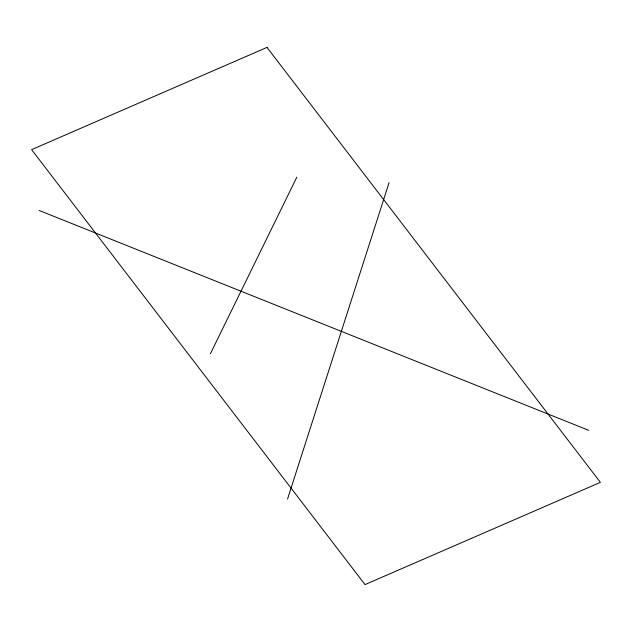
<?xml version="1.0" encoding="UTF-8"?>
<svg xmlns="http://www.w3.org/2000/svg" width="632" height="632" viewBox="0 0 632 632"><rect width="100%" height="100%" fill="white"/><g stroke="black" fill="none" stroke-linecap="round" stroke-linejoin="round"><path stroke-width="0.95" d="M287.528 499.098L389.091 182.609M210.393 353.77L296.803 177.213M39.137 210.456L588.755 430.337M266.981 47.4L31.6 149.642L365.02 584.6L600.4 482.358L266.981 47.4"/></g></svg>
